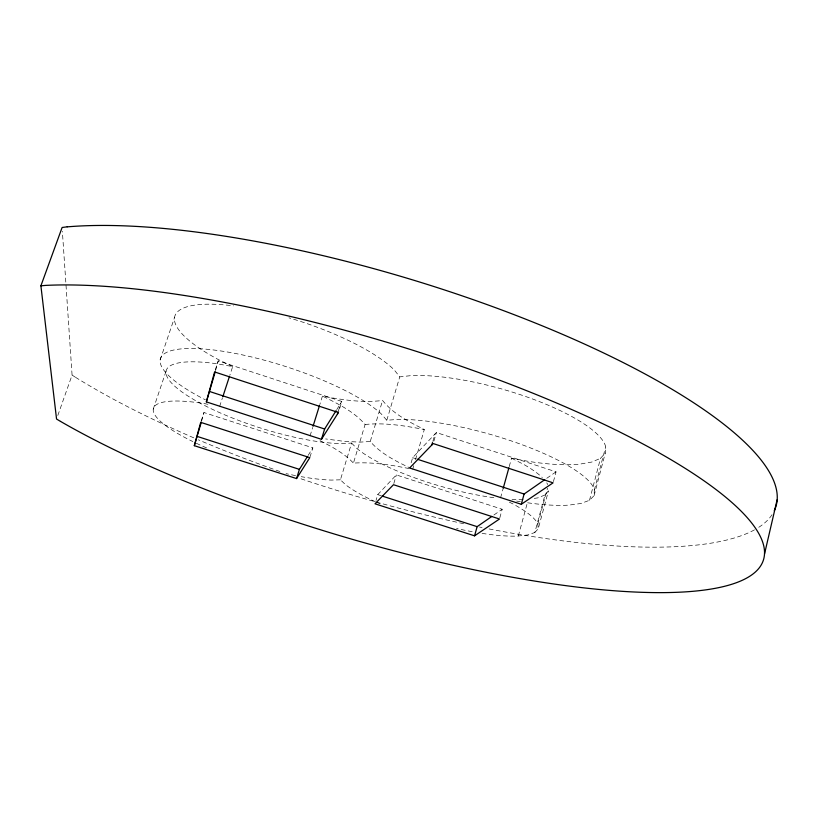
<?xml version="1.0" encoding="UTF-8"?>
<svg xmlns="http://www.w3.org/2000/svg" width="818" height="818" viewBox="0 0 818 818"><rect width="100%" height="100%" fill="white"/><g stroke="black" fill="none" stroke-linecap="round" stroke-linejoin="round"><path stroke-width="0.61" stroke-dasharray="4.09 3.07" d="M527.661 502.794A118.62 29.663 15.7 0 0 568.694 505.135L580.872 503.489L589.492 500.299L594.103 495.636L594.349 489.614A118.62 29.663 15.7 0 0 518.561 443.448A118.62 29.663 15.7 0 0 398.131 419.378L386.791 420.258L381.157 413.806A120.788 30.501 17.7 0 0 204.132 349.02A120.788 30.501 17.7 0 0 205.441 399.838M594.103 495.636L605.248 453.111L605.637 446.546A117.812 32.536 15.7 0 0 531.025 398.417A117.812 32.536 15.7 0 0 411.137 375.605L399.767 376.883L394.307 370.012A119.949 33.446 17.9 0 0 288.989 317.834M589.492 500.299L600.514 458.325L605.248 453.111M594.328 490.094L605.606 447.057M553.418 481.608L556.046 471.843L436.403 432.538L412.63 457.691L410.626 464.552M482.088 533.377A105.144 23.354 16.1 0 0 517.528 536.076L527.794 534.962L534.819 532.508L544.952 494.992L548.469 490.82L548.305 488.346M537.794 524.226L547.498 488.274M534.819 532.508L538.234 528.765L548.469 490.82M518.315 535.995L527.324 502.947M499.829 517.784L502.18 509.256L396.352 474.931L377.742 494.624L376.035 500.36M201.647 420.912L203.968 412.538L312.854 447.855L310.155 456.556M215.533 370.697L218.253 360.881L341.832 401.474L338.775 411.413M500.565 497.855L503.234 488.234M509.225 466.597L511.557 458.182L527.528 461.219A117.812 32.536 15.7 0 0 579.573 464.174L591.803 462.037L600.514 458.325M432.855 441.352L434.982 434.041M433.908 441.106L436.403 432.538M412.681 469.276L413.744 465.667M415.503 459.644L424.317 429.532C409.215 421.924 393.264 414.01 382.589 400.472C362.486 402.998 342.19 399.869 322.445 396.076L319.818 404.521M393.826 483.489L396.352 474.931M386.791 420.258L399.767 376.883M411.618 468.765C396.791 461.577 381.239 454.133 370.247 441.505L382.589 400.472M409.061 468.571C390.789 464.9 372.108 461.853 353.427 463.121L365.104 424.491C353.795 411.352 337.691 403.673 322.445 396.076M375.37 501.731A105.144 23.354 16.1 0 1 345.452 484.614L340.421 479.818L351.587 443.059L342.568 443.612A106.33 26.258 17.7 0 1 188.089 396.116A106.33 26.258 17.7 0 1 217.527 363.857L232.68 366.587L229.909 375.053M338.437 410.81L340.809 403.11M310.053 435.912L312.68 427.456M219.613 406.505L222.384 398.039M215.328 369.736L218.253 360.881M201.085 421.26L203.968 412.538M153.252 409.112L166.034 371.29M160.164 359.848L174.551 317.486M57.812 415.462L72.076 375.084L62.372 231.3M308.151 455.381L312.854 447.855M336.76 409.583L341.832 401.474M493.919 514.992L502.18 509.256M546.772 478.285L556.046 471.843M544.952 494.992L537.845 497.865L534.277 498.397M365.104 424.491C384.951 422.456 404.869 425.759 424.317 429.532M370.247 441.505L359.9 442.139L343.857 441.321L325.605 438.929M340.421 479.818L331.433 480.084A106.984 23.906 17.6 0 1 301.249 476.669M207.925 404.276L204.418 403.601A106.984 23.906 17.6 0 0 192.803 441.567M377.742 494.624L381.382 495.79M412.63 457.691L416.27 458.878M320.094 440.687C331.965 446.832 344.245 453.182 353.427 463.121M232.68 366.587L218.672 359.736A119.949 33.446 17.9 0 1 233.58 305.871M509.369 502.16L512.661 503.776A105.144 23.354 16.1 0 1 537.763 523.837L538.234 528.765M511.557 458.182L523.51 464.297A104.51 25.655 16 0 1 542.293 477.559M72.076 375.084L75.941 377.599M351.587 443.059L356.495 448.141A104.51 25.655 16 0 0 496.863 498.08M772.039 514.686A415.002 111.749 16.8 0 1 757.509 528.101M754.482 529.86A415.002 111.749 16.8 0 1 488.305 528.786M482.058 527.549A415.002 111.749 16.8 0 1 479.553 527.037M463.632 523.714A415.002 111.749 16.8 0 1 299.051 478.141M279.879 471.505A415.002 111.749 16.8 0 1 198.396 439.828M193.733 437.824A415.002 111.749 16.8 0 1 75.992 377.599M523.08 499.604A104.51 25.655 16 0 1 512.068 499.43M546.751 482.845A104.51 25.655 16 0 1 547.743 484.604M295.533 475.606A106.984 23.906 17.6 0 1 286.055 473.622M206.555 447.896A106.984 23.906 17.6 0 1 193.968 442.139M472.211 531.7A105.144 23.354 16.1 0 1 456.556 528.479M380.063 503.837A105.144 23.354 16.1 0 1 376.536 502.262M520.32 501.679A118.62 29.663 15.7 0 1 516.608 501.056"/><path stroke-width="1.23" d="M764.533 553.929L777.1 499.849M521.291 504.287L553.091 482.835L433.203 443.56L409.624 467.978L521.291 504.287L524.103 494.031L544.716 479.716M194.316 445.687L200.727 422.354L309.817 457.64L296.556 478.571L194.316 445.687L201.32 422.108M206.361 401.883L214.592 371.945L338.437 412.517L321.454 439.307L206.361 401.883L215.195 371.924M503.234 488.234L508.898 467.804M474.563 535.831L499.491 519.011L393.468 484.706L375.012 503.806L474.563 535.831L477.129 526.659L491.853 516.434M431.792 445.012L432.507 442.569M321.454 439.307L324.634 429.01L336.086 410.667M337.425 414.113L338.1 411.914M296.556 478.571L299.419 469.368L307.476 456.464M313.059 426.25L319.439 405.728M222.782 396.832L229.51 376.27M60.501 421.413L56.554 419.031L40.9 285.819L62.117 227.486L67.127 226.821M40.9 285.819L45.88 285.38A418.591 99.356 16.8 0 1 629.328 436.832A418.591 99.356 16.8 0 1 646.036 592.436A418.591 99.356 16.8 0 1 60.552 421.423M197.353 436.464L299.419 469.368M382.589 496.189L477.129 526.659M209.766 391.556L324.634 429.01M417.477 459.276L524.103 494.031M67.199 226.862A415.002 111.749 16.8 0 1 532.917 322.057A415.002 111.749 16.8 0 1 774.257 510.739"/></g></svg>
